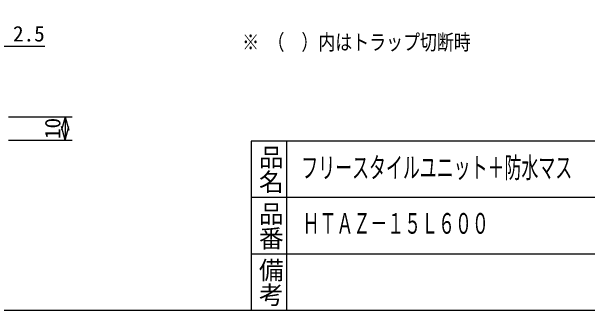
# Model space of a CAD drawing. Units: millimetres, scale not verified. Extents: x -819 to 819, y -558 to 522.
# Drawn here: x 15.1 to 505, y -558 to -303.7 of the extents above; entities that cross this region are included whole.
import ezdxf
from ezdxf.enums import TextEntityAlignment as Align

# ---------------------------------------------------------------- set-up
doc = ezdxf.new("R2010")
doc.units = ezdxf.units.MM
doc.header["$LTSCALE"] = 6
for name, color, linetype in [('0-5_寸法線', 7, 'Continuous'), ('0-7_枠細線', 5, 'Continuous'), ('0-8_枠中線', 5, 'Continuous'), ('1-5_寸法3', 7, 'Continuous')]:
    doc.layers.add(name, color=color, linetype=linetype)
doc.styles.add('@ＭＳ ゴシック', font='')
doc.styles.add('ＭＳ ゴシック', font='')
doc.styles.get('@ＭＳ ゴシック').set_extended_font_data('@MS Gothic')
doc.styles.get('ＭＳ ゴシック').set_extended_font_data('MS Gothic')

msp = doc.modelspace()

# ---------------------------------------------------------------- linework, layer by layer
at = {"layer": '0-7_枠細線'}
for p, q in [((249, -414), (249, -558)), ((531, -462), (219, -462)), ((603, -510), (219, -510))]:
    msp.add_line(p, q, dxfattribs=at)
at = {"layer": '0-8_枠中線'}
msp.add_lwpolyline([(-819, -558), (-819, 522), (819, 522), (819, -558)], close=True, dxfattribs=at)
msp.add_lwpolyline([(819, -414), (219, -414), (219, -558)], dxfattribs=at)
at = {"layer": '1-5_寸法3'}
for p, q in [((-4.327, -333.172), (43.426, -333.172)), ((12.673, -393.172), (66.673, -393.172)), ((60.673, -393.172), (57.568, -404.763)), ((60.673, -393.172), (63.779, -404.763)), ((60.673, -393.172), (60.673, -413.172)), ((60.673, -413.172), (57.568, -401.581)), ((60.673, -413.172), (63.779, -401.581)), ((12.673, -413.172), (66.673, -413.172))]:
    msp.add_line(p, q, dxfattribs=at)

# ---------------------------------------------------------------- texts
at = {"layer": '0-5_寸法線', "style": 'ＭＳ ゴシック', "width": 0.8}
msp.add_text('※ （\u3000）内はトラップ切断時', height=13.2, dxfattribs=at).set_placement((211.327, -340.362), align=Align.BOTTOM_LEFT)
at = {"layer": '0-7_枠細線', "style": '@ＭＳ ゴシック'}
for s, p in [('品名', (223.5, -417)), ('品番', (223.5, -465)), ('備考', (223.5, -513))]:
    msp.add_text(s, height=15.4, rotation=270, dxfattribs=at).set_placement(p, align=Align.BOTTOM_LEFT)
at = {"layer": '0-7_枠細線', "style": 'ＭＳ ゴシック', "width": 0.6}
for s, p in [('フリースタイルユニット＋防水マス', (261.6, -450.564)), ('ＨＴＡＺ－１５Ｌ６００', (262.717, -498))]:
    msp.add_text(s, height=17.6, dxfattribs=at).set_placement(p, align=Align.BOTTOM_LEFT)
at = {"layer": '1-5_寸法3', "style": 'ＭＳ ゴシック'}
msp.add_text('2.5', height=13.2, dxfattribs=at).set_placement((16.426, -333.172), align=Align.BOTTOM_LEFT)
msp.add_text('10', height=13.2, rotation=90, dxfattribs=at).set_placement((60.673, -412.172), align=Align.BOTTOM_LEFT)

doc.saveas('drawing.dxf')
